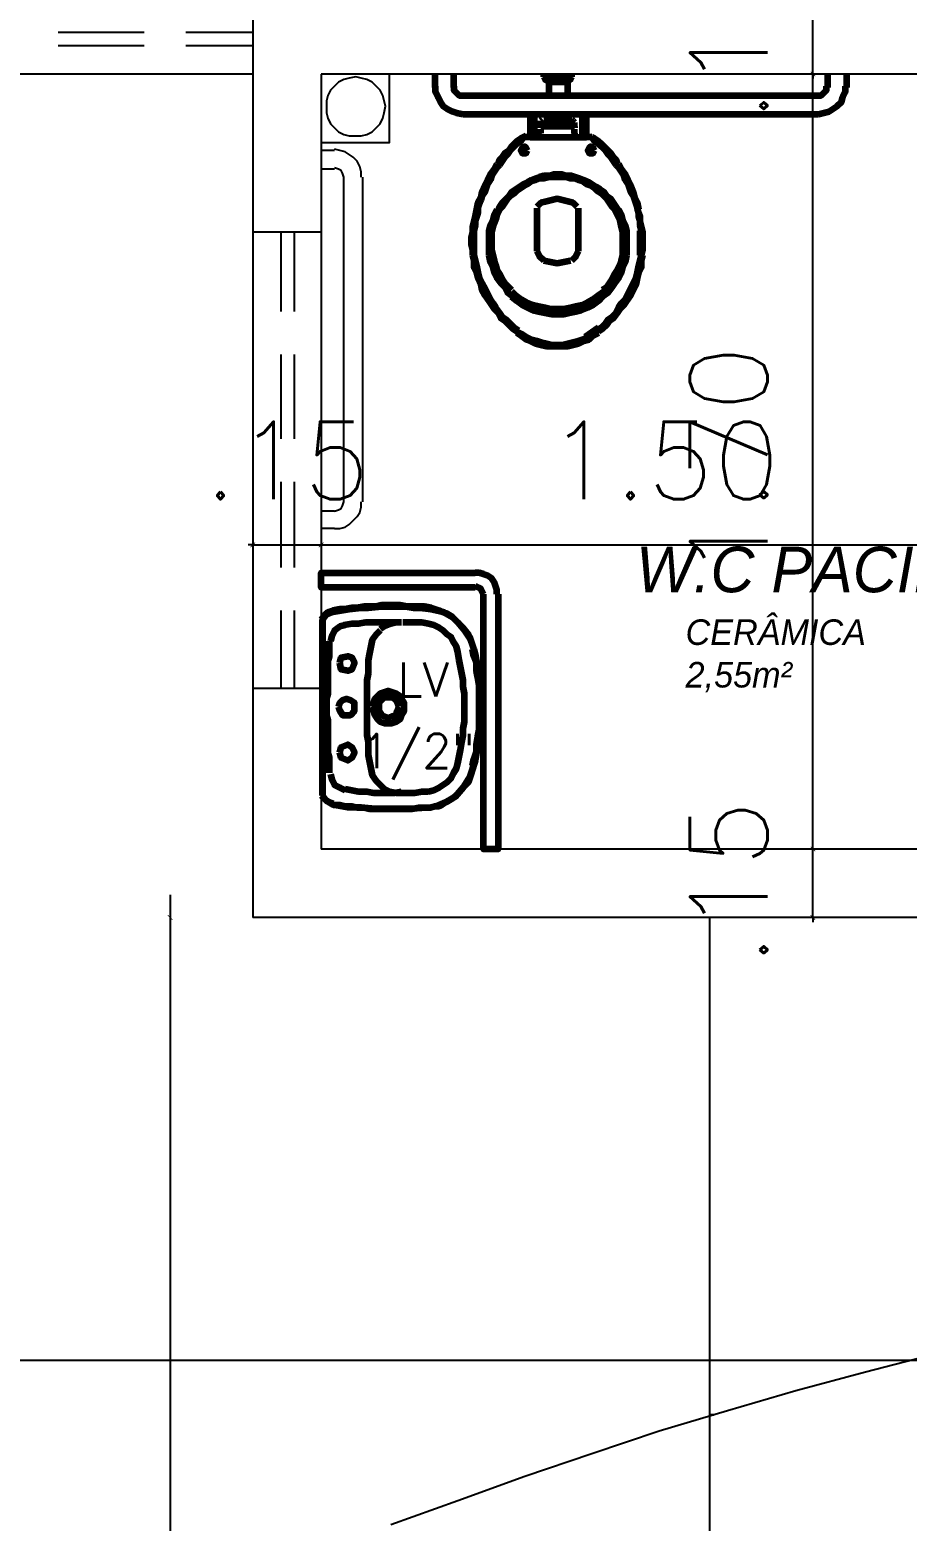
# Model space of a CAD drawing. Header units: millimetres. Extents: x 2273 to 2522, y 1034 to 1187.
# Drawn here: x 2483.882 to 2485.807, y 1101.802 to 1105.073 of the extents above; entities that cross this region are included whole.
import ezdxf

# ---------------------------------------------------------------- set-up
doc = ezdxf.new("R2010")
doc.units = ezdxf.units.MM
doc.linetypes.add('DASHED', pattern=[19.05, 12.7, -6.35])
doc.layers.add('COTA', color=8, linetype='Continuous')
doc.layers.add('LAYER8', color=8, linetype='Continuous')
doc.layers.add('PAREDES', color=4, linetype='Continuous', lineweight=100)
doc.styles.add('Romans', font='romans.shx')
doc.styles.get("Standard").update_dxf_attribs({"font": 'arial.ttf'})
doc.dimstyles.new('COTA50', dxfattribs={"dimtxt": 0.17, "dimasz": 0.01, "dimexe": 0.05, "dimexo": 0.95, "dimgap": 0.1, "dimtad": 1, "dimzin": 4, "dimdsep": 46, "dimtxsty": 'Romans', "dimblk": 'ARCHTICK', "dimcen": -0.3, "dimdle": 0.05, "dimse1": 1, "dimse2": 1, "dimclrd": 2, "dimclre": 3, "dimclrt": 3, "dimadec": 0, "dimazin": 0, "dimtfac": 1, "dimtix": 1, "dimtmove": 2, "dimatfit": 1, "dimldrblk": 'USERTICK', "dimfxl": 0.05, "dimtolj": 1, "dimtzin": 4, "dimlwd": -1, "dimarcsym": 0})

# ---------------------------------------------------------------- blocks, each defined once
blk = doc.blocks.new('HGJ')
at = {"layer": 'PAREDES', "color": 0, "linetype": 'Continuous'}
for points in [[(72.4887, 148.3539), (72.1505, 148.3539), (72.1505, 148.3863), (72.4887, 148.3863)], [(72.5358, 148.3392), (72.5358, 148.348), (72.5328, 148.3569), (72.5299, 148.3657), (72.524, 148.3745), (72.5152, 148.3804), (72.5064, 148.3833), (72.4975, 148.3863), (72.4887, 148.3863)], [(72.5064, 148.3392), (72.5005, 148.351), (72.4887, 148.3569)], [(72.5387, 148.3392), (72.5387, 147.7804), (72.5064, 147.7804), (72.5064, 148.3392)], [(72.177, 148.3039), (72.1681, 148.301), (72.1623, 148.298), (72.1564, 148.2922), (72.1505, 148.2833)], [(72.1534, 147.898), (72.1534, 148.2833), (72.1623, 148.2951), (72.177, 148.301), (72.2123, 148.3069), (72.2387, 148.3098), (72.2534, 148.3098), (72.2828, 148.3127), (72.3152, 148.3127), (72.3358, 148.3127), (72.3534, 148.3098), (72.3681, 148.3098), (72.3917, 148.3069), (72.3917, 148.3069), (72.4181, 148.301), (72.4181, 148.301), (72.4387, 148.2892), (72.4505, 148.2775), (72.4652, 148.2598), (72.477, 148.2422), (72.4858, 148.2186), (72.4887, 148.2069), (72.4946, 148.1745), (72.4946, 148.1539), (72.5005, 148.1186), (72.5005, 148.0892), (72.4975, 148.0569), (72.4946, 148.0098), (72.4887, 147.9745), (72.477, 147.9392), (72.4623, 147.9157), (72.4446, 147.8951), (72.424, 147.8833), (72.4034, 147.8745), (72.3917, 147.8716), (72.3505, 147.8686), (72.327, 147.8686), (72.3064, 147.8686), (72.2681, 147.8686), (72.2387, 147.8716), (72.2093, 147.8716), (72.177, 147.8775), (72.1623, 147.8863), (72.1534, 147.898)], [(72.1534, 148.2833), (72.1534, 148.0892), (72.1534, 147.898)], [(72.3917, 148.3098), (72.377, 148.3127), (72.3652, 148.3127), (72.3505, 148.3127), (72.3387, 148.3127), (72.324, 148.3157), (72.3093, 148.3157), (72.2975, 148.3157), (72.2828, 148.3157), (72.2711, 148.3127), (72.2564, 148.3127), (72.2446, 148.3127), (72.2299, 148.3098), (72.2181, 148.3098), (72.2034, 148.3069), (72.1917, 148.3069), (72.177, 148.3039)], [(72.4858, 148.2186), (72.4828, 148.2275), (72.4799, 148.2363), (72.477, 148.2451), (72.474, 148.251), (72.4623, 148.2657), (72.4505, 148.2775), (72.4387, 148.2892), (72.424, 148.298), (72.4152, 148.301), (72.4093, 148.3039), (72.4005, 148.3069), (72.3917, 148.3098)], [(72.2034, 148.2716), (72.1917, 148.2686), (72.1799, 148.2598), (72.174, 148.248), (72.1711, 148.2363)], [(72.327, 148.2775), (72.3123, 148.2775), (72.2946, 148.2775), (72.2799, 148.2775), (72.2652, 148.2775), (72.2475, 148.2775), (72.2328, 148.2745), (72.2181, 148.2745), (72.2005, 148.2716)], [(72.2799, 148.2598), (72.2711, 148.251), (72.2623, 148.2392), (72.2593, 148.2245), (72.2564, 148.2098)], [(72.327, 148.2775), (72.3152, 148.2775), (72.3034, 148.2745), (72.2887, 148.2686), (72.2799, 148.2627)], [(72.3858, 148.2745), (72.3711, 148.2775), (72.3564, 148.2775), (72.3446, 148.2775), (72.3299, 148.2775)], [(72.4505, 148.2127), (72.4475, 148.2245), (72.4417, 148.2333), (72.4358, 148.2451), (72.427, 148.251), (72.4181, 148.2598), (72.4093, 148.2657), (72.3975, 148.2716), (72.3858, 148.2745)], [(72.1681, 148.2363), (72.1681, 148.2275), (72.1681, 148.2186), (72.1681, 148.2098), (72.1681, 148.201), (72.1652, 148.1922), (72.1652, 148.1833), (72.1652, 148.1716), (72.1652, 148.1627), (72.1652, 148.1539), (72.1652, 148.1451), (72.1652, 148.1363), (72.1652, 148.1275), (72.1652, 148.1186), (72.1623, 148.1098), (72.1623, 148.101), (72.1623, 148.0922)], [(72.4975, 148.0922), (72.4975, 148.1069), (72.4975, 148.1245), (72.4975, 148.1392), (72.4946, 148.1569), (72.4917, 148.1716), (72.4917, 148.1892), (72.4858, 148.2039), (72.4828, 148.2186)], [(72.1917, 148.1892), (72.1946, 148.201), (72.2093, 148.2039), (72.2181, 148.201), (72.224, 148.1892), (72.2181, 148.1745), (72.2093, 148.1716), (72.1946, 148.1745), (72.1917, 148.1892)], [(72.2564, 148.2098), (72.2534, 148.1951), (72.2534, 148.1804), (72.2534, 148.1657), (72.2505, 148.151), (72.2505, 148.1333), (72.2505, 148.1186), (72.2505, 148.1039), (72.2505, 148.0892)], [(72.4652, 148.0892), (72.4652, 148.1069), (72.4652, 148.1216), (72.4623, 148.1363), (72.4623, 148.151), (72.4593, 148.1657), (72.4564, 148.1804), (72.4534, 148.1951), (72.4505, 148.2127)], [(72.3328, 148.0922), (72.3328, 148.101), (72.327, 148.1098), (72.324, 148.1157), (72.3152, 148.1216), (72.3064, 148.1245), (72.2975, 148.1275), (72.2887, 148.1245), (72.2799, 148.1216), (72.274, 148.1157), (72.2681, 148.1098), (72.2652, 148.101), (72.2623, 148.0922)], [(72.1623, 148.0922), (72.1623, 148.0833), (72.1623, 148.0745), (72.1652, 148.0657), (72.1652, 148.0539), (72.1652, 148.0451), (72.1652, 148.0363), (72.1652, 148.0275), (72.1652, 148.0186), (72.1652, 148.0098), (72.1652, 148.001), (72.1652, 147.9922), (72.1681, 147.9833), (72.1681, 147.9745), (72.1681, 147.9657), (72.1681, 147.9569), (72.1681, 147.948)], [(72.224, 148.0922), (72.224, 148.101), (72.2152, 148.1069), (72.2064, 148.1098), (72.1975, 148.1069), (72.1917, 148.101), (72.1887, 148.0922)], [(72.1887, 148.0922), (72.1917, 148.0833), (72.1975, 148.0745), (72.2064, 148.0745), (72.2152, 148.0745), (72.224, 148.0833), (72.224, 148.0922)], [(72.2505, 148.0922), (72.2505, 148.0745), (72.2505, 148.0598), (72.2505, 148.0451), (72.2505, 148.0304), (72.2534, 148.0157), (72.2534, 148.001), (72.2534, 147.9863), (72.2564, 147.9716)], [(72.2623, 148.0922), (72.2652, 148.0833), (72.2681, 148.0745), (72.274, 148.0657), (72.2799, 148.0598), (72.2887, 148.0569), (72.2975, 148.0569), (72.3064, 148.0569), (72.3152, 148.0598), (72.324, 148.0657), (72.327, 148.0745), (72.3328, 148.0833), (72.3328, 148.0922)], [(72.3211, 148.0922), (72.3181, 148.101), (72.3152, 148.1069), (72.3064, 148.1127), (72.2975, 148.1127), (72.2887, 148.1127), (72.2828, 148.1069), (72.277, 148.101), (72.277, 148.0922)], [(72.277, 148.0922), (72.277, 148.0833), (72.2828, 148.0745), (72.2887, 148.0716), (72.2975, 148.0686), (72.3064, 148.0716), (72.3152, 148.0745), (72.3181, 148.0833), (72.3211, 148.0922)], [(72.4505, 147.9686), (72.4534, 147.9833), (72.4564, 147.998), (72.4593, 148.0157), (72.4623, 148.0304), (72.4623, 148.0451), (72.4652, 148.0598), (72.4652, 148.0745), (72.4652, 148.0892)], [(72.4828, 147.9627), (72.4858, 147.9775), (72.4917, 147.9951), (72.4917, 148.0098), (72.4946, 148.0275), (72.4975, 148.0422), (72.4975, 148.0598), (72.4975, 148.0745), (72.4975, 148.0922)], [(72.1917, 147.9922), (72.1946, 148.0039), (72.2093, 148.0098), (72.2181, 148.0039), (72.224, 147.9922), (72.2181, 147.9804), (72.2093, 147.9745), (72.1946, 147.9804), (72.1917, 147.9922)], [(72.2564, 147.9716), (72.2593, 147.9569), (72.2623, 147.9422), (72.2711, 147.9304), (72.2799, 147.9216)], [(72.3858, 147.9069), (72.3975, 147.9098), (72.4093, 147.9157), (72.4181, 147.9216), (72.427, 147.9275), (72.4358, 147.9363), (72.4417, 147.948), (72.4475, 147.9569), (72.4505, 147.9686)], [(72.3917, 147.8716), (72.4005, 147.8745), (72.4093, 147.8745), (72.4152, 147.8775), (72.424, 147.8833), (72.4387, 147.8922), (72.4505, 147.901), (72.4623, 147.9157), (72.474, 147.9275), (72.477, 147.9363), (72.4799, 147.9451), (72.4828, 147.9539), (72.4858, 147.9598)], [(72.1711, 147.9451), (72.174, 147.9333), (72.1799, 147.9216), (72.1917, 147.9157), (72.2034, 147.9098)], [(72.1505, 147.898), (72.1564, 147.8922), (72.1623, 147.8863), (72.1681, 147.8833), (72.177, 147.8804)], [(72.2034, 147.9127), (72.2181, 147.9098), (72.2328, 147.9069), (72.2505, 147.9069), (72.2652, 147.9039), (72.2799, 147.9039), (72.2975, 147.9039), (72.3123, 147.9039), (72.327, 147.9069)], [(72.2799, 147.9216), (72.2887, 147.9127), (72.3005, 147.9069), (72.3152, 147.9039), (72.327, 147.9039)], [(72.327, 147.9039), (72.3417, 147.9039), (72.3564, 147.9039), (72.3711, 147.9069), (72.3858, 147.9069)], [(72.177, 147.8775), (72.1917, 147.8775), (72.2034, 147.8745), (72.2181, 147.8745), (72.2299, 147.8716), (72.2446, 147.8716), (72.2564, 147.8686), (72.2711, 147.8686), (72.2828, 147.8686), (72.2975, 147.8686), (72.3093, 147.8686), (72.324, 147.8686), (72.3387, 147.8686), (72.3505, 147.8686), (72.3652, 147.8716), (72.377, 147.8716), (72.3917, 147.8716)]]:
    blk.add_lwpolyline(points, dxfattribs=at)
blk = doc.blocks.new('NHG')
at = {"layer": 'PAREDES', "color": 0, "linetype": 'Continuous'}
for points in [[(72.4005, 149.451), (72.4005, 149.4804)], [(72.4417, 149.451), (72.4417, 149.4804)], [(72.6387, 149.4745), (72.6387, 149.4804)], [(72.7005, 149.4745), (72.6387, 149.4745)], [(72.6387, 149.4745), (72.6417, 149.4686), (72.6475, 149.4657)], [(72.6917, 149.4333), (72.6917, 149.4627), (72.6475, 149.4627)], [(72.6505, 149.4333), (72.6505, 149.4627)], [(72.6887, 149.4657), (72.6975, 149.4686), (72.7005, 149.4745)], [(72.7005, 149.4745), (72.7005, 149.4804)], [(73.2623, 149.451), (73.2623, 149.4804)], [(73.3034, 149.451), (73.3034, 149.4804)], [(72.4005, 149.4539), (72.4005, 149.4422), (72.4064, 149.4304), (72.4123, 149.4186), (72.4181, 149.4098), (72.427, 149.4039), (72.4387, 149.398), (72.4475, 149.3951), (72.4623, 149.3922)], [(72.4417, 149.4539), (72.4417, 149.4451), (72.4475, 149.4392), (72.4534, 149.4333), (72.4623, 149.4333)], [(72.4623, 149.4333), (73.2417, 149.4333)], [(73.2417, 149.4333), (73.2475, 149.4333), (73.2534, 149.4392), (73.2593, 149.4451), (73.2593, 149.4539)], [(73.2417, 149.3922), (73.2534, 149.3951), (73.2652, 149.398), (73.274, 149.4039), (73.2828, 149.4098), (73.2917, 149.4186), (73.2946, 149.4304), (73.3005, 149.4422), (73.3005, 149.4539)], [(72.4623, 149.3922), (73.2417, 149.3922)], [(72.6093, 149.3922), (72.6093, 149.3422), (72.6005, 149.3422), (72.5946, 149.3422)], [(72.6211, 149.3922), (72.6181, 149.3863)], [(72.6181, 149.3863), (72.6181, 149.3422)], [(72.6358, 149.3804), (72.6328, 149.3775)], [(72.6328, 149.3775), (72.6328, 149.3745)], [(72.6328, 149.3745), (72.6328, 149.3657)], [(72.6328, 149.3627), (72.6328, 149.3657)], [(72.7064, 149.3657), (72.6711, 149.3657), (72.6328, 149.3657)], [(72.6387, 149.3775), (72.6711, 149.3775)], [(72.6505, 149.3775), (72.6505, 149.3922)], [(72.7005, 149.3775), (72.6711, 149.3775)], [(72.6917, 149.3775), (72.6917, 149.3922)], [(72.7034, 149.3775), (72.7005, 149.3804)], [(72.7064, 149.3745), (72.7034, 149.3775)], [(72.7064, 149.3657), (72.7064, 149.3745)], [(72.7064, 149.3657), (72.7064, 149.3627)], [(72.724, 149.3863), (72.7211, 149.3922)], [(72.724, 149.3422), (72.724, 149.3863)], [(72.7446, 149.3422), (72.7387, 149.3422), (72.7328, 149.3422), (72.7328, 149.3922)], [(72.5887, 149.3392), (72.5799, 149.3333), (72.574, 149.3275), (72.5681, 149.3216), (72.5623, 149.3127), (72.5534, 149.3069), (72.5475, 149.298), (72.5417, 149.2922), (72.5387, 149.2833)], [(72.5946, 149.3422), (72.5887, 149.3333), (72.5799, 149.3275), (72.574, 149.3216), (72.5652, 149.3127), (72.5593, 149.3039), (72.5534, 149.298), (72.5475, 149.2892), (72.5417, 149.2804)], [(72.5946, 149.3422), (72.5887, 149.3392)], [(72.6005, 149.3451), (72.5946, 149.3422)], [(72.6093, 149.3422), (72.6711, 149.3422), (72.7328, 149.3422)], [(72.624, 149.3451), (72.6299, 149.3451), (72.6328, 149.351)], [(72.6328, 149.351), (72.6328, 149.3598)], [(72.7064, 149.351), (72.7064, 149.3598)], [(72.7064, 149.351), (72.7064, 149.3451), (72.7123, 149.3451)], [(72.7417, 149.3422), (72.7387, 149.3451)], [(72.7505, 149.3392), (72.7446, 149.3422)], [(72.7975, 149.2804), (72.7917, 149.2892), (72.7858, 149.298), (72.7799, 149.3039), (72.774, 149.3127), (72.7652, 149.3216), (72.7593, 149.3275), (72.7505, 149.3333), (72.7446, 149.3422)], [(72.8005, 149.2833), (72.7975, 149.2922), (72.7917, 149.298), (72.7858, 149.3069), (72.7799, 149.3127), (72.7711, 149.3216), (72.7652, 149.3275), (72.7593, 149.3333), (72.7505, 149.3392)], [(72.6034, 149.3127), (72.6005, 149.3186), (72.5975, 149.3216), (72.5917, 149.3186), (72.5887, 149.3127), (72.5917, 149.3069), (72.5975, 149.3069), (72.6005, 149.3069), (72.6034, 149.3127)], [(72.7505, 149.3127), (72.7475, 149.3186), (72.7417, 149.3216), (72.7387, 149.3186), (72.7358, 149.3127), (72.7387, 149.3069), (72.7417, 149.3069), (72.7475, 149.3069), (72.7505, 149.3127)], [(72.5417, 149.2804), (72.5358, 149.2745), (72.5299, 149.2657), (72.524, 149.2569), (72.5211, 149.248), (72.5152, 149.2392), (72.5123, 149.2304), (72.5093, 149.2216), (72.5034, 149.2127), (72.5005, 149.2039), (72.4975, 149.1951), (72.4946, 149.1863), (72.4946, 149.1745), (72.4917, 149.1657), (72.4887, 149.1569), (72.4887, 149.148), (72.4858, 149.1363)], [(72.5358, 149.2833), (72.5299, 149.2716), (72.5211, 149.2598), (72.5152, 149.248), (72.5093, 149.2363), (72.5034, 149.2216), (72.5005, 149.2098), (72.4946, 149.198), (72.4917, 149.1833)], [(72.8534, 149.1363), (72.8505, 149.148), (72.8505, 149.1569), (72.8475, 149.1657), (72.8475, 149.1745), (72.8446, 149.1863), (72.8417, 149.1951), (72.8387, 149.2039), (72.8358, 149.2127), (72.8299, 149.2216), (72.827, 149.2304), (72.824, 149.2392), (72.8181, 149.248), (72.8152, 149.2569), (72.8093, 149.2657), (72.8034, 149.2745), (72.7975, 149.2804)], [(72.8475, 149.1833), (72.8446, 149.198), (72.8387, 149.2098), (72.8358, 149.2216), (72.8299, 149.2363), (72.824, 149.248), (72.8181, 149.2598), (72.8093, 149.2716), (72.8034, 149.2833)], [(72.6711, 149.2598), (72.6593, 149.2598), (72.6505, 149.2569), (72.6387, 149.2569), (72.6299, 149.2539), (72.6211, 149.251), (72.6123, 149.248), (72.6034, 149.2422), (72.5946, 149.2392), (72.5858, 149.2333), (72.577, 149.2275), (72.5681, 149.2216), (72.5623, 149.2127), (72.5564, 149.2069), (72.5475, 149.198), (72.5417, 149.1892), (72.5387, 149.1804)], [(72.6681, 149.2539), (72.6593, 149.2539), (72.6505, 149.2539), (72.6387, 149.251), (72.6299, 149.251), (72.6211, 149.248), (72.6123, 149.2451), (72.6034, 149.2392), (72.5975, 149.2363), (72.5887, 149.2304), (72.5799, 149.2245), (72.574, 149.2186), (72.5652, 149.2127), (72.5593, 149.2069), (72.5534, 149.198), (72.5475, 149.1892), (72.5417, 149.1833)], [(72.8034, 149.1804), (72.7975, 149.1892), (72.7917, 149.198), (72.7858, 149.2069), (72.777, 149.2127), (72.7711, 149.2216), (72.7623, 149.2275), (72.7534, 149.2333), (72.7446, 149.2392), (72.7387, 149.2422), (72.727, 149.248), (72.7181, 149.251), (72.7093, 149.2539), (72.7005, 149.2569), (72.6887, 149.2569), (72.6799, 149.2598), (72.6681, 149.2598)], [(72.7946, 149.1833), (72.7887, 149.1892), (72.7828, 149.198), (72.777, 149.2069), (72.7711, 149.2127), (72.7652, 149.2186), (72.7564, 149.2245), (72.7505, 149.2304), (72.7417, 149.2363), (72.7328, 149.2392), (72.724, 149.2451), (72.7152, 149.248), (72.7064, 149.251), (72.6975, 149.251), (72.6887, 149.2539), (72.677, 149.2539), (72.6681, 149.2539)], [(72.7123, 149.1892), (72.7034, 149.198), (72.6917, 149.201), (72.6799, 149.2039), (72.6681, 149.2069), (72.6564, 149.2039), (72.6446, 149.201), (72.6328, 149.198), (72.624, 149.1892)], [(72.4917, 149.1833), (72.4887, 149.1686), (72.4858, 149.1569), (72.4828, 149.1451), (72.4828, 149.1333), (72.4799, 149.1216), (72.4799, 149.1069), (72.4828, 149.0951), (72.4828, 149.0833)], [(72.5358, 149.1833), (72.5299, 149.1716), (72.527, 149.1598), (72.5211, 149.148), (72.5181, 149.1363), (72.5181, 149.1216), (72.5181, 149.1098), (72.5181, 149.098), (72.5181, 149.0833)], [(72.5417, 149.1833), (72.5358, 149.1716), (72.5328, 149.1598), (72.527, 149.1451), (72.524, 149.1333), (72.524, 149.1216), (72.524, 149.1069), (72.524, 149.0951), (72.527, 149.0833)], [(72.624, 149.1863), (72.624, 149.0922)], [(72.7152, 149.0922), (72.7152, 149.1863)], [(72.8123, 149.0833), (72.8123, 149.0951), (72.8123, 149.1069), (72.8123, 149.1216), (72.8123, 149.1333), (72.8093, 149.1451), (72.8064, 149.1598), (72.8005, 149.1716), (72.7946, 149.1833)], [(72.8211, 149.0833), (72.8211, 149.098), (72.8211, 149.1098), (72.8211, 149.1216), (72.8211, 149.1363), (72.8181, 149.148), (72.8123, 149.1598), (72.8093, 149.1716), (72.8034, 149.1833)], [(72.8534, 149.0833), (72.8564, 149.0951), (72.8564, 149.1069), (72.8564, 149.1216), (72.8564, 149.1333), (72.8534, 149.1451), (72.8505, 149.1569), (72.8505, 149.1686), (72.8446, 149.1833)], [(72.4858, 149.1363), (72.4858, 149.1216), (72.4858, 149.1098), (72.4858, 149.0951), (72.4858, 149.0833)], [(72.8505, 149.0833), (72.8505, 149.0951), (72.8505, 149.1098), (72.8505, 149.1216), (72.8505, 149.1363)], [(72.4828, 149.0833), (72.4858, 149.0716), (72.4858, 149.0569), (72.4917, 149.0451), (72.4946, 149.0333), (72.5005, 149.0186), (72.5034, 149.0069), (72.5093, 148.9951), (72.5181, 148.9833)], [(72.4858, 149.0833), (72.4887, 149.0716), (72.4917, 149.0598), (72.4946, 149.0451), (72.4975, 149.0333), (72.5034, 149.0216), (72.5093, 149.0098), (72.5152, 148.998), (72.5211, 148.9863)], [(72.5181, 149.0833), (72.5211, 149.0686), (72.527, 149.0569), (72.5299, 149.0451), (72.5358, 149.0333), (72.5446, 149.0216), (72.5534, 149.0127), (72.5593, 149.001), (72.5711, 148.9922)], [(72.527, 149.0833), (72.5299, 149.0716), (72.5328, 149.0627), (72.5358, 149.051), (72.5417, 149.0422), (72.5475, 149.0304), (72.5534, 149.0216), (72.5623, 149.0127), (72.5681, 149.0069)], [(72.624, 149.0922), (72.6299, 149.0804), (72.6387, 149.0716)], [(72.6387, 149.0716), (72.6534, 149.0686), (72.6681, 149.0657), (72.6828, 149.0686), (72.6975, 149.0716)], [(72.7005, 149.0716), (72.7093, 149.0804), (72.7152, 149.0922)], [(72.7681, 148.9922), (72.7799, 149.001), (72.7887, 149.0127), (72.7946, 149.0216), (72.8034, 149.0333), (72.8093, 149.0451), (72.8123, 149.0569), (72.8181, 149.0686), (72.8211, 149.0833)], [(72.7681, 149.0069), (72.777, 149.0127), (72.7828, 149.0216), (72.7887, 149.0304), (72.7946, 149.0422), (72.8005, 149.051), (72.8064, 149.0627), (72.8093, 149.0716), (72.8123, 149.0833)], [(72.8181, 148.9863), (72.824, 148.998), (72.8299, 149.0098), (72.8358, 149.0216), (72.8417, 149.0333), (72.8446, 149.0451), (72.8475, 149.0598), (72.8505, 149.0716), (72.8534, 149.0833)], [(72.8211, 148.9833), (72.8299, 148.9951), (72.8358, 149.0069), (72.8417, 149.0186), (72.8446, 149.0333), (72.8475, 149.0451), (72.8534, 149.0569), (72.8534, 149.0716), (72.8564, 149.0833)], [(72.5681, 149.0039), (72.577, 148.9951), (72.5887, 148.9863), (72.6005, 148.9804), (72.6152, 148.9745), (72.627, 148.9716), (72.6417, 148.9686), (72.6534, 148.9657), (72.6681, 148.9657)], [(72.6681, 148.9657), (72.6828, 148.9657), (72.6975, 148.9686), (72.7093, 148.9716), (72.724, 148.9745), (72.7358, 148.9804), (72.7475, 148.9863), (72.7593, 148.9951), (72.7711, 149.0039)], [(72.5181, 148.9833), (72.524, 148.9745), (72.5299, 148.9657), (72.5387, 148.9569), (72.5446, 148.9451), (72.5534, 148.9392), (72.5623, 148.9304), (72.5711, 148.9216), (72.5799, 148.9157)], [(72.5211, 148.9863), (72.527, 148.9775), (72.5328, 148.9686), (72.5417, 148.9569), (72.5475, 148.948), (72.5564, 148.9422), (72.5652, 148.9333), (72.574, 148.9245), (72.5828, 148.9186)], [(72.5681, 148.9922), (72.5799, 148.9833), (72.5917, 148.9745), (72.6034, 148.9686), (72.6152, 148.9627), (72.627, 148.9598), (72.6417, 148.9569), (72.6564, 148.9539), (72.6681, 148.9539)], [(72.6681, 148.9539), (72.6828, 148.9539), (72.6946, 148.9569), (72.7093, 148.9598), (72.7211, 148.9627), (72.7358, 148.9686), (72.7475, 148.9745), (72.7593, 148.9833), (72.7681, 148.9922)], [(72.7564, 148.9186), (72.7652, 148.9245), (72.774, 148.9333), (72.7799, 148.9422), (72.7887, 148.948), (72.7975, 148.9569), (72.8034, 148.9686), (72.8093, 148.9775), (72.8181, 148.9863)], [(72.7593, 148.9157), (72.7681, 148.9216), (72.777, 148.9304), (72.7828, 148.9392), (72.7917, 148.9451), (72.8005, 148.9569), (72.8064, 148.9657), (72.8152, 148.9745), (72.8211, 148.9833)], [(72.5799, 148.9157), (72.5917, 148.9098), (72.6005, 148.9039), (72.6123, 148.898), (72.624, 148.8951), (72.6328, 148.8922), (72.6446, 148.8892), (72.6564, 148.8863), (72.6681, 148.8863)], [(72.5799, 148.9127), (72.5887, 148.9069), (72.6005, 148.898), (72.6093, 148.8951), (72.6211, 148.8892), (72.6328, 148.8863), (72.6446, 148.8833), (72.6564, 148.8833), (72.6681, 148.8833)], [(72.6681, 148.8863), (72.6799, 148.8863), (72.6917, 148.8892), (72.7034, 148.8922), (72.7152, 148.8951), (72.724, 148.898), (72.7358, 148.9039), (72.7475, 148.9098), (72.7564, 148.9157)], [(72.6681, 148.8833), (72.6799, 148.8833), (72.6917, 148.8833), (72.7034, 148.8863), (72.7152, 148.8892), (72.727, 148.8951), (72.7387, 148.898), (72.7475, 148.9069), (72.7593, 148.9127)], [(72.7593, 148.9245), (72.7299, 148.9039)], [(72.6711, 148.8863), (72.6711, 148.8863)]]:
    blk.add_lwpolyline(points, dxfattribs=at)
blk = doc.blocks.new('_ArchTick')
at = {"color": 0, "linetype": 'ByBlock', "const_width": 0.15}
blk.add_lwpolyline([(-0.5, -0.5), (0.5, 0.5)], dxfattribs=at)
blk = doc.blocks.new('*D129')
at = {"color": 2, "transparency": 16777216}
for p, q in [((2484.3711, 1103.9434), (2484.3611, 1103.9434)), ((2484.3711, 1103.9434), (2484.5211, 1103.9434)), ((2484.5211, 1103.9434), (2484.5311, 1103.9434))]:
    blk.add_line(p, q, dxfattribs=at)
at = {"layer": 'Defpoints', "color": 0, "transparency": 16777216}
for p in [(2484.5211, 1103.9434), (2484.5211, 1103.2762), (2484.3711, 1103.1262)]:
    blk.add_point(p, dxfattribs=at)
at = {"color": 2, "transparency": 16777216, "xscale": 0.01, "yscale": 0.01, "zscale": 0.01}
blk.add_blockref('_ArchTick', (2484.3711, 1103.9434), dxfattribs=at)
at = {"color": 2, "transparency": 16777216, "xscale": 0.01, "yscale": 0.01, "zscale": 0.01, "rotation": 180}
blk.add_blockref('_ArchTick', (2484.5211, 1103.9434), dxfattribs=at)
at = {"color": 3, "transparency": 16777216, "insert": (2484.4461, 1104.1284), "char_height": 0.17, "attachment_point": 5, "style": 'Romans'}
blk.add_mtext('\\A1;.15', dxfattribs=at)
blk = doc.blocks.new('USERTICK')
at = {"layer": 'COTA', "color": 0}
for p, q in [((-1, 0), (1, 0)), ((0, 1), (0, -1))]:
    blk.add_line(p, q, dxfattribs=at)
blk.add_circle((0, 0), 0.25, dxfattribs=at)
blk = doc.blocks.new('*D130')
at = {"color": 2, "transparency": 16777216}
blk.add_line((2484.4711, 1103.9434), (2486.074, 1103.9434), dxfattribs=at)
at = {"layer": 'Defpoints', "color": 0, "transparency": 16777216}
for p in [(2486.024, 1103.9434), (2486.024, 1103.4085), (2484.5211, 1103.2762)]:
    blk.add_point(p, dxfattribs=at)
at = {"color": 2, "transparency": 16777216, "xscale": 0.01, "yscale": 0.01, "zscale": 0.01, "rotation": 180}
blk.add_blockref('_ArchTick', (2484.5211, 1103.9434), dxfattribs=at)
at = {"color": 2, "transparency": 16777216, "xscale": 0.01, "yscale": 0.01, "zscale": 0.01}
blk.add_blockref('_ArchTick', (2486.024, 1103.9434), dxfattribs=at)
at = {"color": 3, "transparency": 16777216, "insert": (2485.2726, 1104.1284), "char_height": 0.17, "attachment_point": 5, "style": 'Romans'}
blk.add_mtext('\\A1;1.50', dxfattribs=at)
blk = doc.blocks.new('*D136')
at = {"color": 2, "transparency": 16777216}
for p, q in [((2485.6, 1103.2762), (2485.6, 1103.2862)), ((2485.6, 1103.1262), (2485.6, 1103.2762)), ((2485.6, 1103.1262), (2485.6, 1103.1162))]:
    blk.add_line(p, q, dxfattribs=at)
at = {"layer": 'Defpoints', "color": 0, "transparency": 16777216}
for p in [(2484.7982, 1103.2762), (2485.6, 1103.2762), (2484.9482, 1103.1262)]:
    blk.add_point(p, dxfattribs=at)
at = {"color": 2, "transparency": 16777216, "xscale": 0.01, "yscale": 0.01, "zscale": 0.01}
for p, rotation in [((2485.6, 1103.2762), 270), ((2485.6, 1103.1262), 90)]:
    blk.add_blockref('_ArchTick', p, dxfattribs=dict(at, rotation=rotation))
at = {"color": 3, "transparency": 16777216, "insert": (2485.415, 1103.2012), "char_height": 0.17, "attachment_point": 5, "rotation": 90, "style": 'Romans'}
blk.add_mtext('\\A1;.15', dxfattribs=at)
blk = doc.blocks.new('*D137')
at = {"color": 2, "transparency": 16777216}
blk.add_line((2485.6, 1103.2262), (2485.6, 1105.0262), dxfattribs=at)
at = {"layer": 'Defpoints', "color": 0, "transparency": 16777216}
for p in [(2484.7982, 1104.9762), (2485.6, 1104.9762), (2484.7982, 1103.2762)]:
    blk.add_point(p, dxfattribs=at)
at = {"color": 2, "transparency": 16777216, "xscale": 0.01, "yscale": 0.01, "zscale": 0.01}
for p, rotation in [((2485.6, 1104.9762), 90), ((2485.6, 1103.2762), 270)]:
    blk.add_blockref('_ArchTick', p, dxfattribs=dict(at, rotation=rotation))
at = {"color": 3, "transparency": 16777216, "insert": (2485.415, 1104.1262), "char_height": 0.17, "attachment_point": 5, "rotation": 90, "style": 'Romans'}
blk.add_mtext('\\A1;1.70', dxfattribs=at)
blk = doc.blocks.new('*D138')
at = {"color": 2, "transparency": 16777216}
for p, q in [((2485.6, 1105.1291), (2485.6, 1105.1391)), ((2485.6, 1104.9762), (2485.6, 1105.1291)), ((2485.6, 1104.9762), (2485.6, 1104.9662))]:
    blk.add_line(p, q, dxfattribs=at)
at = {"layer": 'Defpoints', "color": 0, "transparency": 16777216}
for p in [(2484.7982, 1105.1291), (2485.6, 1105.1291), (2484.7982, 1104.9762)]:
    blk.add_point(p, dxfattribs=at)
at = {"color": 2, "transparency": 16777216, "xscale": 0.01, "yscale": 0.01, "zscale": 0.01}
for p, rotation in [((2485.6, 1105.1291), 270), ((2485.6, 1104.9762), 90)]:
    blk.add_blockref('_ArchTick', p, dxfattribs=dict(at, rotation=rotation))
at = {"color": 3, "transparency": 16777216, "insert": (2485.415, 1105.0526), "char_height": 0.17, "attachment_point": 5, "rotation": 90, "style": 'Romans'}
blk.add_mtext('\\A1;.15', dxfattribs=at)
blk = doc.blocks.new('*D170')
at = {"color": 2, "transparency": 16777216}
for p, q in [((2491.0634, 1103.2762), (2491.0634, 1103.2862)), ((2491.0634, 1103.1262), (2491.0634, 1103.2762)), ((2491.0634, 1103.1262), (2491.0634, 1103.1162))]:
    blk.add_line(p, q, dxfattribs=at)
at = {"layer": 'Defpoints', "color": 0, "transparency": 16777216}
for p in [(2481.7374, 1103.2762), (2491.0634, 1103.2762), (2481.8904, 1103.1262)]:
    blk.add_point(p, dxfattribs=at)
at = {"color": 2, "transparency": 16777216, "xscale": 0.01, "yscale": 0.01, "zscale": 0.01}
for p, rotation in [((2491.0634, 1103.2762), 270), ((2491.0634, 1103.1262), 90)]:
    blk.add_blockref('_ArchTick', p, dxfattribs=dict(at, rotation=rotation))
at = {"color": 3, "transparency": 16777216, "insert": (2490.8784, 1103.2012), "char_height": 0.17, "attachment_point": 5, "rotation": 90, "style": 'Romans'}
blk.add_mtext('\\A1;.15', dxfattribs=at)
blk = doc.blocks.new('*D171')
at = {"color": 2, "transparency": 16777216}
blk.add_line((2491.0634, 1103.2262), (2491.0634, 1105.0262), dxfattribs=at)
at = {"layer": 'Defpoints', "color": 0, "transparency": 16777216}
for p in [(2481.7374, 1104.9762), (2491.0634, 1104.9762), (2481.7374, 1103.2762)]:
    blk.add_point(p, dxfattribs=at)
at = {"color": 2, "transparency": 16777216, "xscale": 0.01, "yscale": 0.01, "zscale": 0.01}
for p, rotation in [((2491.0634, 1104.9762), 90), ((2491.0634, 1103.2762), 270)]:
    blk.add_blockref('_ArchTick', p, dxfattribs=dict(at, rotation=rotation))
at = {"color": 3, "transparency": 16777216, "insert": (2490.8784, 1104.1262), "char_height": 0.17, "attachment_point": 5, "rotation": 90, "style": 'Romans'}
blk.add_mtext('\\A1;1.70', dxfattribs=at)
blk = doc.blocks.new('*D172')
at = {"color": 2, "transparency": 16777216}
for p, q in [((2491.0634, 1105.1291), (2491.0634, 1105.1391)), ((2491.0634, 1104.9762), (2491.0634, 1105.1291)), ((2491.0634, 1104.9762), (2491.0634, 1104.9662))]:
    blk.add_line(p, q, dxfattribs=at)
at = {"layer": 'Defpoints', "color": 0, "transparency": 16777216}
for p in [(2484.2433, 1105.1291), (2491.0634, 1105.1291), (2481.7374, 1104.9762)]:
    blk.add_point(p, dxfattribs=at)
at = {"color": 2, "transparency": 16777216, "xscale": 0.01, "yscale": 0.01, "zscale": 0.01}
for p, rotation in [((2491.0634, 1105.1291), 270), ((2491.0634, 1104.9762), 90)]:
    blk.add_blockref('_ArchTick', p, dxfattribs=dict(at, rotation=rotation))
at = {"color": 3, "transparency": 16777216, "insert": (2490.8784, 1105.0526), "char_height": 0.17, "attachment_point": 5, "rotation": 90, "style": 'Romans'}
blk.add_mtext('\\A1;.15', dxfattribs=at)
blk = doc.blocks.new('*D191')
at = {"color": 2, "transparency": 16777216}
blk.add_line((2475.2182, 1102.1554), (2497.8799, 1102.1554), dxfattribs=at)
at = {"layer": 'Defpoints', "color": 0, "transparency": 16777216}
for p in [(2475.2682, 1104.3962), (2497.8299, 1104.3962), (2497.8299, 1102.1554)]:
    blk.add_point(p, dxfattribs=at)
at = {"color": 2, "transparency": 16777216, "xscale": 0.01, "yscale": 0.01, "zscale": 0.01, "rotation": 180}
blk.add_blockref('_ArchTick', (2475.2682, 1102.1554), dxfattribs=at)
at = {"color": 2, "transparency": 16777216, "xscale": 0.01, "yscale": 0.01, "zscale": 0.01}
blk.add_blockref('_ArchTick', (2497.8299, 1102.1554), dxfattribs=at)
at = {"color": 3, "transparency": 16777216, "insert": (2486.549, 1102.3404), "char_height": 0.17, "attachment_point": 5, "style": 'Romans'}
blk.add_mtext('\\A1;22.56', dxfattribs=at)
blk = doc.blocks.new('*D192')
at = {"color": 2, "transparency": 16777216}
blk.add_line((2484.1897, 1103.1762), (2484.1897, 1097.9232), dxfattribs=at)
at = {"layer": 'Defpoints', "color": 0, "transparency": 16777216}
for p in [(2484.3711, 1103.1262), (2484.1897, 1097.9732), (2484.3711, 1097.9732)]:
    blk.add_point(p, dxfattribs=at)
at = {"color": 2, "transparency": 16777216, "xscale": 0.01, "yscale": 0.01, "zscale": 0.01}
for p, rotation in [((2484.1897, 1103.1262), 90), ((2484.1897, 1097.9732), 270)]:
    blk.add_blockref('_ArchTick', p, dxfattribs=dict(at, rotation=rotation))
at = {"color": 3, "transparency": 16777216, "insert": (2484.0047, 1100.5497), "char_height": 0.17, "attachment_point": 5, "rotation": 90, "style": 'Romans'}
blk.add_mtext('\\A1;5.15', dxfattribs=at)

msp = doc.modelspace()

# ---------------------------------------------------------------- linework, layer by layer
at = {"layer": 'LAYER8', "linetype": 'ByBlock'}
msp.add_line((2484.5211, 1104.6291), (2484.3711, 1104.6291), dxfattribs=at)
at = {"layer": 'LAYER8', "linetype": 'DASHED'}
msp.add_line((2485.374, 1099.7762), (2485.374, 1103.1262), dxfattribs=at)
at = {"layer": 'LAYER8', "color": 0, "linetype": 'Continuous'}
for points in [[(2484.224, 1105.1291), (2484.3711, 1105.1291), (2484.3711, 1104.9762)], [(2484.1329, 1105.0673), (2483.9446, 1105.0673)], [(2484.3711, 1105.0673), (2484.224, 1105.0673)], [(2484.1329, 1105.0379), (2483.9446, 1105.0379)], [(2484.3711, 1105.0379), (2484.224, 1105.0379)], [(2484.1329, 1104.9762), (2483.9446, 1104.9762)], [(2484.3711, 1104.9762), (2484.224, 1104.9762)], [(2484.5211, 1104.8262), (2484.6711, 1104.8262), (2484.6711, 1104.9762)], [(2484.5976, 1104.9703), (2484.5829, 1104.9673), (2484.5711, 1104.9644), (2484.5593, 1104.9585), (2484.5505, 1104.9497), (2484.5417, 1104.9409), (2484.5358, 1104.9291), (2484.5329, 1104.9173), (2484.5329, 1104.9056), (2484.5329, 1104.8909), (2484.5358, 1104.8791), (2484.5417, 1104.8673), (2484.5505, 1104.8585), (2484.5593, 1104.8497), (2484.5711, 1104.8438), (2484.5829, 1104.8409), (2484.5976, 1104.8409), (2484.6093, 1104.8409), (2484.6211, 1104.8438), (2484.6329, 1104.8497), (2484.6417, 1104.8585), (2484.6505, 1104.8673), (2484.6564, 1104.8791), (2484.6593, 1104.8909), (2484.6623, 1104.9056), (2484.6593, 1104.9173), (2484.6564, 1104.9291), (2484.6505, 1104.9409), (2484.6417, 1104.9497), (2484.6329, 1104.9585), (2484.6211, 1104.9644), (2484.6093, 1104.9673), (2484.5976, 1104.9703)], [(2484.5505, 1104.8085), (2484.5211, 1104.8085)], [(2484.6093, 1104.7497), (2484.6093, 1104.7614), (2484.6064, 1104.7732), (2484.6005, 1104.785), (2484.5917, 1104.7938), (2484.5829, 1104.7997), (2484.574, 1104.8056), (2484.5623, 1104.8085), (2484.5505, 1104.8114)], [(2484.5505, 1104.7673), (2484.5211, 1104.7673)], [(2484.5711, 1104.7497), (2484.5682, 1104.7585), (2484.5652, 1104.7644), (2484.5593, 1104.7673), (2484.5505, 1104.7703)], [(2484.5711, 1104.0379), (2484.5711, 1104.7497)], [(2484.6123, 1104.0379), (2484.6123, 1104.7497)], [(2484.4329, 1104.6291), (2484.4329, 1104.4556)], [(2484.4623, 1104.6291), (2484.4623, 1104.4556)], [(2484.4329, 1104.3614), (2484.4329, 1104.1762)], [(2484.4623, 1104.3614), (2484.4623, 1104.1762)], [(2484.4329, 1104.082), (2484.4329, 1103.8938)], [(2484.4623, 1104.082), (2484.4623, 1103.8938)], [(2484.5505, 1103.9791), (2484.5623, 1103.9791), (2484.574, 1103.982), (2484.5829, 1103.9879), (2484.5917, 1103.9967), (2484.6005, 1104.0056), (2484.6064, 1104.0144), (2484.6093, 1104.0262), (2484.6093, 1104.0379)], [(2484.5505, 1104.0173), (2484.5593, 1104.0203), (2484.5652, 1104.0232), (2484.5682, 1104.0291), (2484.5711, 1104.0379)], [(2484.5505, 1104.0173), (2484.5211, 1104.0173)], [(2484.5505, 1103.9791), (2484.5211, 1103.9791)], [(2484.4329, 1103.7997), (2484.4329, 1103.6291)], [(2484.4623, 1103.7997), (2484.4623, 1103.6291)], [(2484.3711, 1103.6291), (2484.5211, 1103.6291)], [(2485.374, 1102.9056), (2485.374, 1103.1262)], [(2488.0535, 1102.4703), (2487.8917, 1102.4644), (2487.7329, 1102.4556), (2487.574, 1102.4438), (2487.4182, 1102.4291), (2487.2593, 1102.4144), (2487.1035, 1102.3967), (2486.9446, 1102.3762), (2486.7888, 1102.3526), (2486.6329, 1102.3291), (2486.4799, 1102.2997), (2486.324, 1102.2703), (2486.1711, 1102.2379), (2486.0182, 1102.2056), (2485.8652, 1102.1673), (2485.7152, 1102.1291), (2485.5623, 1102.0879), (2485.4123, 1102.0438), (2485.2623, 1101.9997), (2485.1152, 1101.9497), (2484.9682, 1101.8997), (2484.8211, 1101.8467), (2484.674, 1101.7938)]]:
    msp.add_lwpolyline(points, dxfattribs=at)
at = {"layer": 'LAYER8', "linetype": 'Continuous'}
for points in [[(2484.3711, 1104.9762), (2475.2682, 1104.9762)], [(2484.3711, 1104.9762), (2484.3711, 1103.1262)], [(2486.024, 1104.9762), (2484.5211, 1104.9762)], [(2484.5211, 1104.9762), (2484.5211, 1103.2762)], [(2486.024, 1103.2762), (2484.5211, 1103.2762)], [(2486.174, 1103.1262), (2484.3711, 1103.1262)]]:
    msp.add_lwpolyline(points, dxfattribs=at)
at = {"layer": 'LAYER8', "color": 252, "linetype": 'Continuous'}
for points in [[(2485.374, 1102.035), (2485.3829, 1102.035), (2485.3829, 1102.035), (2485.374, 1102.035)], [(2485.3829, 1102.035), (2485.3829, 1102.035), (2485.374, 1102.035), (2485.3829, 1102.035)]]:
    msp.add_lwpolyline(points, dxfattribs=at)

# ---------------------------------------------------------------- block references
at = {"layer": 'LAYER8', "linetype": 'ByBlock'}
for name in ['NHG', 'HGJ']:
    msp.add_blockref(name, (2412.3706, 955.4958), dxfattribs=at)

# ---------------------------------------------------------------- texts
at = {"color": 3, "style": 'Romans'}
for s, p in [('LV', (2484.6892, 1103.6106)), ('1/2"', (2484.6079, 1103.454))]:
    msp.add_text(s, height=0.075, dxfattribs=at).set_placement(p)
at = {"layer": 'LAYER8', "color": 0, "linetype": 'Continuous', "width": 1.591519, "attachment_point": 1}
for s, insert, char_height in [('{\\fHarlow Solid Italic|b0|i0|c0|p82;W.C PACIENTES FEM.}', (2485.2118, 1103.9395), 0.1), ('{\\fHarlow Solid Italic|b0|i0|c0|p82;CERÂMICA\\P2,55m²}', (2485.3206, 1103.7801), 0.056045)]:
    msp.add_mtext(s, dxfattribs=dict(at, insert=insert, char_height=char_height))

# ---------------------------------------------------------------- dimensions: what is measured, and where the dimension line sits
for base, p1, p2, angle, picture, middle in [((2491.0634, 1105.1291), (2481.7374, 1104.9762), (2484.2433, 1105.1291), 270, '*D172', (2490.8784, 1105.0526)), ((2485.6, 1105.1291), (2484.7982, 1104.9762), (2484.7982, 1105.1291), 270, '*D138', (2485.415, 1105.0526)), ((2491.0634, 1104.9762), (2481.7374, 1103.2762), (2481.7374, 1104.9762), 270, '*D171', (2490.8784, 1104.1262)), ((2485.6, 1104.9762), (2484.7982, 1103.2762), (2484.7982, 1104.9762), 270, '*D137', (2485.415, 1104.1262)), ((2491.0634, 1103.2762), (2481.8904, 1103.1262), (2481.7374, 1103.2762), 270, '*D170', (2490.8784, 1103.2012)), ((2485.6, 1103.2762), (2484.9482, 1103.1262), (2484.7982, 1103.2762), 270, '*D136', (2485.415, 1103.2012)), ((2484.1897, 1097.9732), (2484.3711, 1103.1262), (2484.3711, 1097.9732), 90, '*D192', (2484.0047, 1100.5497))]:
    dim = msp.add_linear_dim(base=base, p1=p1, p2=p2, angle=angle, dimstyle='COTA50')
    dim.commit()
    dim.dimension.update_dxf_attribs({"geometry": picture, "text_midpoint": middle})
for base, p1, p2, picture, middle in [((2497.8299, 1102.1554), (2475.2682, 1104.3962), (2497.8299, 1104.3962), '*D191', (2486.549, 1102.3404)), ((2484.5211, 1103.9434), (2484.3711, 1103.1262), (2484.5211, 1103.2762), '*D129', (2484.4461, 1104.1284)), ((2486.024, 1103.9434), (2484.5211, 1103.2762), (2486.024, 1103.4085), '*D130', (2485.2726, 1104.1284))]:
    dim = msp.add_linear_dim(base=base, p1=p1, p2=p2, dimstyle='COTA50')
    dim.commit()
    dim.dimension.update_dxf_attribs({"geometry": picture, "text_midpoint": middle})

doc.saveas('drawing.dxf')
